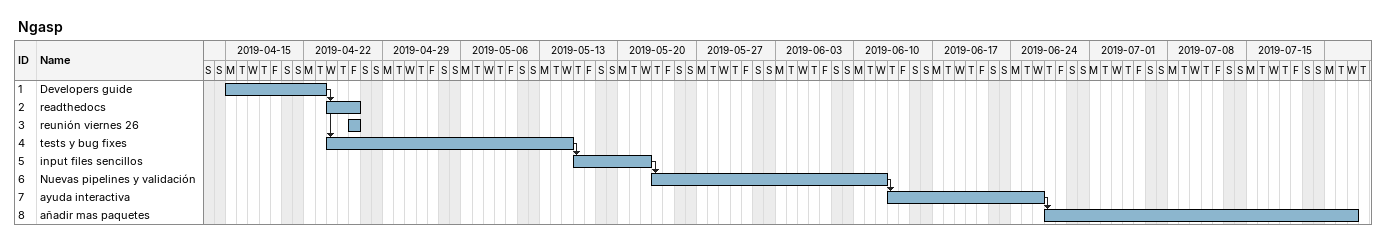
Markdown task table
Ngasp

| ID | Task | Start | Finish | Predecessors |
|---|---|---|---|---|
| 1 | Developers guide | 2019-04-15 | 2019-04-23 |  |
| 2 | readthedocs | 2019-04-24 | 2019-04-26 | 1 |
| 3 | reunión viernes 26 | 2019-04-26 | 2019-04-26 |  |
| 4 | tests y bug fixes | 2019-04-24 | 2019-05-15 | 1 |
| 5 | input files sencillos | 2019-05-16 | 2019-05-22 | 4 |
| 6 | Nuevas pipelines y validación | 2019-05-23 | 2019-06-12 | 5 |
| 7 | ayuda interactiva | 2019-06-13 | 2019-06-26 | 6 |
| 8 | añadir mas paquetes | 2019-06-27 | 2019-07-24 | 7 |
